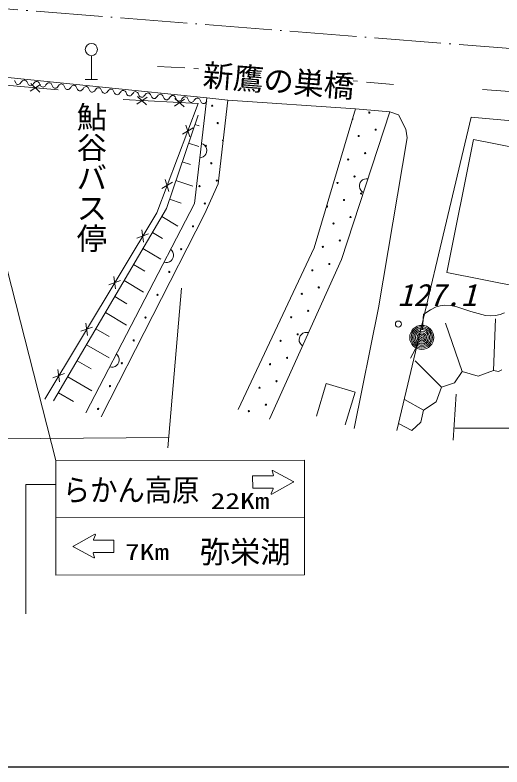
# Model space of a CAD drawing. Units: millimetres, scale not verified. Extents: x 40000 to 680000, y 20000 to 380000.
# Drawn here: x 123636 to 163802, y 205000 to 266979 of the extents above; entities that cross this region are included whole.
import ezdxf
from ezdxf.enums import TextEntityAlignment as Align

# ---------------------------------------------------------------- set-up
doc = ezdxf.new("R2010")
doc.units = ezdxf.units.MM
doc.header["$LTSCALE"] = 1000
doc.linetypes.add('USER1', pattern=[3, 2.25, -0.75])
doc.linetypes.add('USER3', pattern=[7.000001, 5.508197, -0.688525, 0.114754, -0.688525])
for name, color, linetype, lineweight in [('M-TTL-BAND', 7, 'Continuous', 25), ('S-BGD', 1, 'Continuous', 13), ('S-BGD-HTXT', 6, 'Continuous', 13), ('S-BMK', 3, 'USER3', 13)]:
    doc.layers.add(name, color=color, linetype=linetype, lineweight=lineweight)
doc.styles.add('@ＭＳ ゴシック', font='')
doc.styles.add('ＭＳ ゴシック', font='')
doc.styles.get('@ＭＳ ゴシック').set_extended_font_data('@MS Gothic')
doc.styles.get('ＭＳ ゴシック').set_extended_font_data('MS Gothic')

msp = doc.modelspace()

# ---------------------------------------------------------------- linework, layer by layer
at = {"layer": 'M-TTL-BAND'}
msp.add_line((40000, 205000), (579000, 205000), dxfattribs=at)
at = {"layer": 'S-BGD'}
for p, q in [((118354, 264114), (126993, 230272)), ((139449, 260166), (106748, 263503)), ((129935, 263628), (129936, 261656)), ((111981, 262199), (127203, 260804)), ((123583, 261596), (123689, 261379)), ((124220, 261530), (124266, 261572)), ((124266, 261572), (124323, 261602)), ((124323, 261602), (124391, 261613)), ((124391, 261613), (124455, 261606)), ((124455, 261606), (124512, 261582)), ((124512, 261582), (124564, 261543)), ((129426, 261656), (130439, 261656)), ((123689, 261379), (123730, 261331)), ((123730, 261331), (123770, 261293)), ((123770, 261293), (123835, 261266)), ((123835, 261266), (123906, 261258)), ((123906, 261258), (123972, 261269)), ((123972, 261269), (124027, 261302)), ((124027, 261302), (124072, 261339)), ((124072, 261339), (124146, 261434)), ((124146, 261434), (124220, 261530)), ((124564, 261543), (124603, 261490)), ((124603, 261490), (124709, 261273)), ((124709, 261273), (124750, 261225)), ((124750, 261225), (124790, 261187)), ((124790, 261187), (124855, 261160)), ((124855, 261160), (124926, 261153)), ((125728, 261262), (124872, 260694)), ((124926, 261153), (124992, 261164)), ((124931, 261335), (125669, 260621)), ((124992, 261164), (125047, 261197)), ((125047, 261197), (125092, 261233)), ((125092, 261233), (125166, 261329)), ((125166, 261329), (125240, 261424)), ((125240, 261424), (125286, 261466)), ((125286, 261466), (125343, 261496)), ((125343, 261496), (125411, 261507)), ((125411, 261507), (125475, 261501)), ((125475, 261501), (125532, 261477)), ((125532, 261477), (125584, 261438)), ((125584, 261438), (125623, 261385)), ((125623, 261385), (125729, 261168)), ((125729, 261168), (125770, 261119)), ((125770, 261119), (125810, 261082)), ((125810, 261082), (125875, 261055)), ((125875, 261055), (125946, 261047)), ((125946, 261047), (126012, 261058)), ((126012, 261058), (126066, 261091)), ((126066, 261091), (126112, 261128)), ((126112, 261128), (126186, 261223)), ((126186, 261223), (126260, 261319)), ((126260, 261319), (126306, 261360)), ((126306, 261360), (126363, 261391)), ((126363, 261391), (126431, 261402)), ((126431, 261402), (126495, 261395)), ((126495, 261395), (126552, 261371)), ((126552, 261371), (126604, 261332)), ((126604, 261332), (126643, 261279)), ((126643, 261279), (126749, 261062)), ((126749, 261062), (126790, 261014)), ((126790, 261014), (126830, 260976)), ((126830, 260976), (126895, 260949)), ((126895, 260949), (126966, 260942)), ((126966, 260942), (127032, 260953)), ((127032, 260953), (127086, 260986)), ((127086, 260986), (127132, 261022)), ((127132, 261022), (127206, 261118)), ((127206, 261118), (127280, 261213)), ((127280, 261213), (127326, 261255)), ((127326, 261255), (127383, 261285)), ((127383, 261285), (127451, 261296)), ((127451, 261296), (127515, 261289)), ((127515, 261289), (127572, 261266)), ((127572, 261266), (127624, 261227)), ((127624, 261227), (127663, 261174)), ((127663, 261174), (127769, 260956)), ((127769, 260956), (127810, 260908)), ((128152, 260917), (128226, 261012)), ((128226, 261012), (128300, 261108)), ((128300, 261108), (128346, 261149)), ((128346, 261149), (128403, 261179)), ((128403, 261179), (128471, 261190)), ((128471, 261190), (128535, 261184)), ((128535, 261184), (128592, 261160)), ((128592, 261160), (128644, 261121)), ((128644, 261121), (128683, 261068)), ((128683, 261068), (128789, 260851)), ((129246, 260907), (129320, 261002)), ((129320, 261002), (129366, 261044)), ((129366, 261044), (129423, 261074)), ((129423, 261074), (129491, 261085)), ((129491, 261085), (129555, 261078)), ((129555, 261078), (129612, 261054)), ((129612, 261054), (129664, 261015)), ((129664, 261015), (129703, 260963)), ((129703, 260963), (129809, 260745)), ((130340, 260897), (130386, 260938)), ((130386, 260938), (130443, 260968)), ((130443, 260968), (130511, 260979)), ((130511, 260979), (130575, 260973)), ((130575, 260973), (130632, 260949)), ((130632, 260949), (130684, 260910)), ((127810, 260908), (127850, 260871)), ((127850, 260871), (127915, 260843)), ((127915, 260843), (127986, 260836)), ((127986, 260836), (128052, 260847)), ((128052, 260847), (128106, 260880)), ((128106, 260880), (128152, 260917)), ((128789, 260851), (128830, 260803)), ((128830, 260803), (128870, 260765)), ((128870, 260765), (128935, 260738)), ((128935, 260738), (129006, 260730)), ((129006, 260730), (129072, 260742)), ((129072, 260742), (129126, 260775)), ((129126, 260775), (129171, 260811)), ((129171, 260811), (129246, 260907)), ((129809, 260745), (129850, 260697)), ((129850, 260697), (129890, 260660)), ((129890, 260660), (129955, 260632)), ((129955, 260632), (130026, 260625)), ((130026, 260625), (130092, 260636)), ((130092, 260636), (130146, 260669)), ((130146, 260669), (130191, 260706)), ((130191, 260706), (130266, 260801)), ((130266, 260801), (130340, 260897)), ((130684, 260910), (130723, 260857)), ((130723, 260857), (130829, 260640)), ((130829, 260640), (130870, 260592)), ((130870, 260592), (130910, 260554)), ((130910, 260554), (130975, 260527)), ((130975, 260527), (131046, 260519)), ((131046, 260519), (131111, 260531)), ((131111, 260531), (131166, 260564)), ((131166, 260564), (131211, 260600)), ((131211, 260600), (131286, 260696)), ((131286, 260696), (131360, 260791)), ((131360, 260791), (131406, 260833)), ((131406, 260833), (131463, 260863)), ((131463, 260863), (131531, 260874)), ((131531, 260874), (131595, 260867)), ((131595, 260867), (131652, 260843)), ((131652, 260843), (131704, 260804)), ((131704, 260804), (131743, 260751)), ((131743, 260751), (131849, 260534)), ((131849, 260534), (131890, 260486)), ((131890, 260486), (131930, 260448)), ((131930, 260448), (131994, 260421)), ((131994, 260421), (132066, 260414)), ((132066, 260414), (132131, 260425)), ((132131, 260425), (132186, 260458)), ((132186, 260458), (132231, 260495)), ((132231, 260495), (132306, 260590)), ((132306, 260590), (132380, 260685)), ((132380, 260685), (132426, 260727)), ((132426, 260727), (132483, 260757)), ((132483, 260757), (132551, 260768)), ((132551, 260768), (132615, 260762)), ((132615, 260762), (132672, 260738)), ((132672, 260738), (132724, 260699)), ((132724, 260699), (132763, 260646)), ((132763, 260646), (132869, 260429)), ((132869, 260429), (132910, 260381)), ((132910, 260381), (132950, 260343)), ((132950, 260343), (133014, 260316)), ((133014, 260316), (133086, 260308)), ((133086, 260308), (133151, 260320)), ((133151, 260320), (133206, 260353)), ((133206, 260353), (133251, 260389)), ((133251, 260389), (133326, 260484)), ((133326, 260484), (133400, 260580)), ((133400, 260580), (133446, 260622)), ((133446, 260622), (133503, 260652)), ((133503, 260652), (133571, 260663)), ((133571, 260663), (133635, 260656)), ((133635, 260656), (133692, 260632)), ((133692, 260632), (133744, 260593)), ((133744, 260593), (133783, 260540)), ((133783, 260540), (133889, 260323)), ((133889, 260323), (133930, 260275)), ((134271, 260284), (134346, 260379)), ((134346, 260379), (134420, 260474)), ((134420, 260474), (134466, 260516)), ((134466, 260516), (134523, 260546)), ((134523, 260546), (134591, 260557)), ((134591, 260557), (134655, 260551)), ((134655, 260551), (134712, 260527)), ((134712, 260527), (134764, 260488)), ((134764, 260488), (134803, 260435)), ((134803, 260435), (134909, 260218)), ((135366, 260273), (135440, 260369)), ((135440, 260369), (135486, 260410)), ((135486, 260410), (135543, 260441)), ((135543, 260441), (135611, 260452)), ((135611, 260452), (135675, 260445)), ((135675, 260445), (135732, 260421)), ((135732, 260421), (135784, 260382)), ((135784, 260382), (135823, 260329)), ((135823, 260329), (135929, 260112)), ((136506, 260305), (136563, 260335)), ((136563, 260335), (136631, 260346)), ((136631, 260346), (136695, 260339)), ((136695, 260339), (136752, 260316)), ((136752, 260316), (136804, 260277)), ((132567, 260004), (138736, 259674)), ((134526, 260222), (133693, 259621)), ((133727, 260264), (134492, 259579)), ((133930, 260275), (133970, 260237)), ((133970, 260237), (134034, 260210)), ((134034, 260210), (134106, 260203)), ((134106, 260203), (134171, 260214)), ((134171, 260214), (134226, 260247)), ((134226, 260247), (134271, 260284)), ((134909, 260218), (134950, 260169)), ((134950, 260169), (134990, 260132)), ((134990, 260132), (135054, 260105)), ((135054, 260105), (135126, 260097)), ((135126, 260097), (135191, 260108)), ((135191, 260108), (135246, 260141)), ((135246, 260141), (135291, 260178)), ((135291, 260178), (135366, 260273)), ((135929, 260112), (135970, 260064)), ((135970, 260064), (136010, 260026)), ((136010, 260026), (136074, 259999)), ((136074, 259999), (136146, 259992)), ((136146, 259992), (136211, 260003)), ((136211, 260003), (136266, 260036)), ((136266, 260036), (136311, 260072)), ((136311, 260072), (136386, 260168)), ((136386, 260168), (136460, 260263)), ((136460, 260263), (136506, 260305)), ((137611, 260057), (136777, 259456)), ((136804, 260277), (136843, 260224)), ((136812, 260099), (137576, 259414)), ((136843, 260224), (136949, 260006)), ((136949, 260006), (136990, 259958)), ((136990, 259958), (137030, 259921)), ((137030, 259921), (137094, 259893)), ((137094, 259893), (137166, 259886)), ((137166, 259886), (137231, 259897)), ((137231, 259897), (137286, 259930)), ((137286, 259930), (137331, 259967)), ((137331, 259967), (137406, 260062)), ((137406, 260062), (137480, 260158)), ((137480, 260158), (137526, 260199)), ((137526, 260199), (137583, 260230)), ((137583, 260230), (137651, 260241)), ((137651, 260241), (137715, 260234)), ((137715, 260234), (137772, 260210)), ((137772, 260210), (137824, 260171)), ((137824, 260171), (137863, 260118)), ((137863, 260118), (137969, 259901)), ((137969, 259901), (138010, 259853)), ((138010, 259853), (138050, 259815)), ((138050, 259815), (138114, 259788)), ((138114, 259788), (138186, 259781)), ((138186, 259781), (138251, 259792)), ((138251, 259792), (138306, 259825)), ((138306, 259825), (138351, 259861)), ((138351, 259861), (138426, 259957)), ((138426, 259957), (138500, 260052)), ((138450, 251443), (139449, 260166)), ((138500, 260052), (138546, 260094)), ((138546, 260094), (138603, 260124)), ((138603, 260124), (138671, 260135)), ((138671, 260135), (138735, 260128)), ((138735, 260128), (138792, 260104)), ((138792, 260104), (138844, 260066)), ((138844, 260066), (138883, 260013)), ((138883, 260013), (138989, 259795)), ((138989, 259795), (139030, 259747)), ((139030, 259747), (139070, 259710)), ((139070, 259710), (139134, 259682)), ((139271, 259686), (139326, 259719)), ((139326, 259719), (139371, 259756)), ((139371, 259756), (139446, 259851)), ((139449, 260166), (141193, 259966)), ((141193, 259966), (140394, 253055)), ((141193, 259966), (151710, 259239)), ((138736, 259674), (135324, 250686)), ((139134, 259682), (139206, 259675)), ((139206, 259675), (139271, 259686)), ((148319, 247798), (151710, 259239)), ((151710, 259239), (154561, 259001)), ((136129, 251022), (138737, 258735)), ((154561, 259001), (150552, 246838)), ((154561, 259001), (155262, 258766)), ((155120, 232728), (161250, 258552)), ((155262, 258766), (155868, 257558)), ((161250, 258552), (171069, 257680)), ((138042, 256939), (137724, 257915)), ((138476, 257964), (138825, 257846)), ((138326, 257687), (137440, 257167)), ((155868, 257558), (155978, 256844)), ((155978, 256844), (153628, 242834)), ((161453, 256727), (159251, 245762)), ((167424, 255527), (161453, 256727)), ((137954, 256421), (138801, 256135)), ((139017, 256401), (139149, 256337)), ((139149, 256337), (139257, 256252)), ((139257, 256252), (139375, 256124)), ((139375, 256124), (139432, 255985)), ((139432, 255985), (139457, 255840)), ((139292, 255397), (139148, 255296)), ((139379, 255520), (139292, 255397)), ((139436, 255655), (139379, 255520)), ((139457, 255840), (139436, 255655)), ((137433, 254879), (138100, 254653)), ((139023, 255237), (138881, 255208)), ((139148, 255296), (139023, 255237)), ((136620, 253193), (135734, 252674)), ((136336, 252445), (136018, 253422)), ((136911, 253336), (138289, 252870)), ((140394, 253055), (139256, 250572)), ((152048, 252841), (152052, 252988)), ((152052, 252988), (152110, 253165)), ((152110, 253165), (152194, 253285)), ((152194, 253285), (152304, 253388)), ((152304, 253388), (152466, 253458)), ((152466, 253458), (152599, 253490)), ((152599, 253490), (152744, 253489)), ((152075, 252693), (152048, 252841)), ((152164, 252543), (152075, 252693)), ((152253, 252438), (152164, 252543)), ((152369, 252350), (152253, 252438)), ((136389, 251794), (137328, 251476)), ((126822, 235191), (136129, 251022)), ((129475, 234193), (138450, 251443)), ((135324, 250686), (126085, 235324)), ((139256, 250572), (130750, 233859)), ((135741, 250363), (137074, 249579)), ((134239, 248257), (134100, 249275)), ((134652, 248943), (133687, 248589)), ((134965, 249043), (135805, 248550)), ((134190, 247724), (135656, 246862)), ((136483, 247663), (136583, 247557)), ((136583, 247557), (136654, 247439)), ((136654, 247439), (136718, 247277)), ((142044, 234464), (148319, 247798)), ((136505, 246711), (136380, 246627)), ((136607, 246817), (136505, 246711)), ((136693, 246982), (136607, 246817)), ((136721, 247127), (136693, 246982)), ((136718, 247277), (136721, 247127)), ((150552, 246838), (144621, 233676)), ((133414, 246405), (134334, 245864)), ((136072, 246575), (135929, 246599)), ((136209, 246585), (136072, 246575)), ((136380, 246627), (136209, 246585)), ((159251, 245762), (165222, 244563)), ((132342, 245102), (131377, 244749)), ((131929, 244417), (131790, 245434)), ((132639, 245085), (134237, 244146)), ((131863, 243766), (132862, 243179)), ((158381, 242928), (158717, 243023)), ((158717, 243023), (159075, 243060)), ((159075, 243060), (159533, 243035)), ((159533, 243035), (159998, 242948)), ((131088, 242447), (132819, 241429)), ((153628, 242834), (151604, 232890)), ((157237, 241053), (157336, 242349)), ((157436, 242391), (157901, 242690)), ((157901, 242690), (158381, 242928)), ((159998, 242948), (161231, 242541)), ((161231, 242541), (162435, 242207)), ((163645, 242295), (163999, 242437)), ((162435, 242207), (162849, 242178)), ((162849, 242178), (163267, 242209)), ((163090, 237679), (163259, 241951)), ((163267, 242209), (163645, 242295)), ((130032, 241262), (129068, 240908)), ((129619, 240576), (129480, 241594)), ((130312, 241127), (131391, 240493)), ((160530, 237591), (159144, 241567)), ((147092, 240378), (147168, 240548)), ((147168, 240548), (147265, 240659)), ((147265, 240659), (147384, 240750)), ((147384, 240750), (147553, 240802)), ((147553, 240802), (147689, 240820)), ((147689, 240820), (147833, 240804)), ((147072, 240232), (147092, 240378)), ((147084, 240082), (147072, 240232)), ((147157, 239924), (147084, 240082)), ((147234, 239810), (147157, 239924)), ((129537, 239808), (131401, 238712)), ((147340, 239710), (147234, 239810)), ((156873, 239836), (156243, 238699)), ((131995, 239038), (132096, 238932)), ((132096, 238932), (132166, 238814)), ((132166, 238814), (132231, 238652)), ((132231, 238652), (132234, 238502)), ((128761, 238489), (129920, 237808)), ((131893, 238003), (131722, 237960)), ((132018, 238086), (131893, 238003)), ((132120, 238192), (132018, 238086)), ((132206, 238357), (132120, 238192)), ((132234, 238502), (132206, 238357)), ((158802, 236292), (156639, 238487)), ((127722, 237421), (126758, 237067)), ((127310, 236736), (127170, 237753)), ((131585, 237950), (131441, 237974)), ((131722, 237960), (131585, 237950)), ((159883, 236653), (160530, 237591)), ((160530, 237591), (161825, 237209)), ((161825, 237209), (163090, 237679)), ((163090, 237679), (163525, 237602)), ((163525, 237602), (163788, 237735)), ((127986, 237169), (129983, 235995)), ((149314, 236597), (148506, 233922)), ((151687, 235881), (149314, 236597)), ((158371, 235110), (158802, 236292)), ((158802, 236292), (159883, 236653)), ((127210, 235850), (128449, 235122)), ((150877, 233196), (151687, 235881)), ((157317, 234423), (155760, 235287)), ((157317, 234423), (158371, 235110)), ((157122, 233426), (157317, 234423)), ((156367, 232745), (155277, 233315)), ((156367, 232745), (157122, 233426)), ((147518, 230290), (126993, 230272)), ((127001, 220806), (126993, 230272)), ((147518, 230290), (147526, 220823)), ((144945, 229052), (144844, 229398)), ((144896, 229439), (146580, 228527)), ((143237, 229004), (144910, 229006)), ((143237, 229004), (143238, 227983)), ((126995, 228284), (124516, 228282)), ((124526, 217611), (124516, 228282)), ((146580, 228464), (144817, 227496)), ((144897, 227985), (143238, 227983)), ((144767, 227541), (144930, 227935)), ((147522, 225557), (126997, 225539)), ((128451, 223208), (130214, 224176)), ((130265, 224131), (130101, 223738)), ((130135, 222233), (128451, 223145)), ((130135, 223688), (131793, 223689)), ((131794, 222668), (131793, 223689)), ((130087, 222621), (130187, 222275)), ((131794, 222668), (130121, 222667)), ((147526, 220823), (127001, 220806))]:
    msp.add_line(p, q, dxfattribs=at)
at = {"layer": 'S-BGD', "linetype": 'USER1'}
for p, q in [((135383, 262730), (138780, 262554)), ((154867, 261257), (151530, 261552)), ((162198, 260846), (180531, 259372))]:
    msp.add_line(p, q, dxfattribs=at)
at = {"layer": 'S-BGD'}
for centre, radius in [((129934, 264131), 502), ((139902, 259504), 49.8), ((152856, 258938), 49.8), ((140354, 258074), 49.8), ((153387, 257535), 49.8), ((151984, 257004), 49.8), ((139375, 256192), 49.8), ((152516, 255601), 49.8), ((139826, 254761), 49.8), ((151113, 255070), 49.8), ((151644, 253667), 49.8), ((138847, 252880), 49.8), ((140277, 253331), 49.8), ((150241, 253136), 49.8), ((152175, 252264), 49.8), ((150772, 251733), 49.8), ((139298, 251449), 49.8), ((149901, 249799), 49.8), ((151304, 250330), 49.8), ((138319, 249567), 49.8), ((150432, 248396), 49.8), ((137340, 247685), 49.8), ((149029, 247865), 49.8), ((149561, 246462), 49.8), ((136361, 245804), 49.8), ((148158, 245931), 49.8), ((148689, 244528), 49.8), ((135382, 243922), 49.8), ((147286, 243997), 49.8), ((147817, 242594), 49.8), ((134403, 242040), 49.8), ((146415, 242063), 49.8), ((155257, 241503), 249), ((157188, 240405), 995), ((157188, 240405), 880), ((157188, 240405), 765), ((146946, 240660), 49.8), ((157188, 240405), 645), ((157188, 240405), 530), ((157188, 240405), 390), ((157188, 240405), 270), ((157188, 240405), 155), ((133423, 240158), 49.8), ((145543, 240129), 49.8), ((157188, 240405), 30), ((146074, 238726), 49.8), ((132444, 238276), 49.8), ((144672, 238195), 49.8), ((145203, 236792), 49.8), ((131465, 236394), 49.8), ((143800, 236261), 49.8), ((144331, 234858), 49.8), ((130486, 234512), 49.8), ((142928, 234327), 49.8)]:
    msp.add_circle(centre, radius, dxfattribs=at)
for centre, radius, start, end in [((151453, 258406), 49.8, 264.19167, 62.79339), ((140805, 256643), 49.8, 79.00182, 267.80712), ((149370, 251202), 49.8, 199.34641, 127.63866), ((144879, 229408), 36, 61.55185, 196.16245), ((144910, 229042), 36, 270.04962, 16.16245), ((146563, 228495), 36, 298.76941, 61.55185), ((144800, 227528), 36, 157.43976, 298.76941), ((144897, 227949), 36, 337.43976, 90.04959), ((130231, 224145), 36, 337.43973, 118.76938), ((128469, 223177), 36, 118.76938, 241.55185), ((130135, 223724), 36, 157.43976, 270.04959), ((130121, 222631), 36, 90.04959, 196.16245), ((130152, 222265), 36, 241.55185, 16.16245)]:
    msp.add_arc(centre, radius, start, end, dxfattribs=at)
at = {"layer": 'S-BGD-HTXT'}
for p, q in [((137368, 244468), (136246, 231312)), ((160016, 235721), (159788, 231950)), ((159908, 232913), (184941, 232935)), ((85494, 231766), (136317, 232144))]:
    msp.add_line(p, q, dxfattribs=at)
at = {"layer": 'S-BMK'}
msp.add_line((83495, 270575), (165286, 264154), dxfattribs=at)

# ---------------------------------------------------------------- texts
at = {"layer": 'S-BGD'}
for s, rotation, style, p in [('新鷹の巣橋', 355.5, 'ＭＳ ゴシック', (139036, 260584)), ('鮎谷バス停', 270, '@ＭＳ ゴシック', (128470, 259841))]:
    msp.add_text(s, height=1833, rotation=rotation, dxfattribs=dict(at, style=style)).set_placement(p, align=Align.BOTTOM_LEFT)
at = {"layer": 'S-BGD', "style": 'ＭＳ ゴシック', "oblique": 15, "width": 1.05}
msp.add_text('127.1', height=1833, dxfattribs=at).set_placement((155177, 242442), align=Align.BOTTOM_LEFT)
at = {"layer": 'S-BGD', "style": 'ＭＳ ゴシック'}
for s, height, width, p in [('らかん高原', 1833, 0.9, (127586, 226365)), ('22Km', 1320, 1.35, (139776, 225869)), ('7Km', 1320, 1.35, (132706, 221662))]:
    msp.add_text(s, height=height, dxfattribs=dict(at, width=width)).set_placement(p, align=Align.BOTTOM_LEFT)
msp.add_text('弥栄湖', height=1833, dxfattribs=at).set_placement((138868, 221260), align=Align.BOTTOM_LEFT)

doc.saveas('drawing.dxf')
